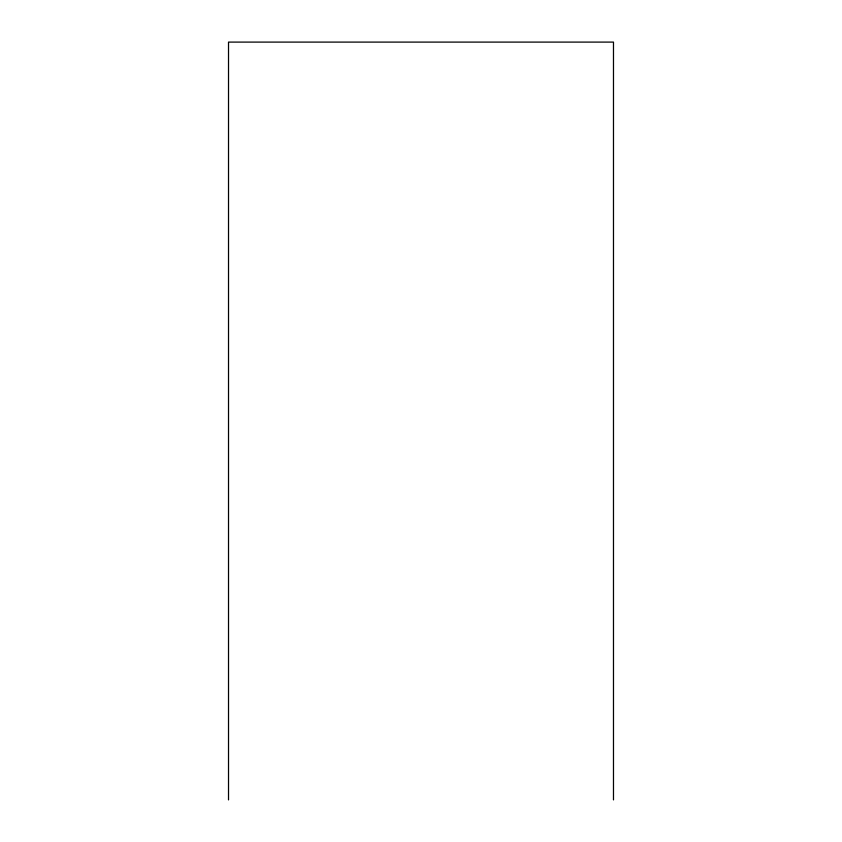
<?xml version="1.0" encoding="UTF-8"?>
<svg xmlns="http://www.w3.org/2000/svg" width="842" height="842" viewBox="0 0 842 842"><rect width="100%" height="100%" fill="white"/><g stroke="black" fill="none" stroke-linecap="round" stroke-linejoin="round"><path stroke-width="1.26" d="M613.481 799.9L613.481 42.1L228.519 42.1L228.519 799.9"/></g></svg>
